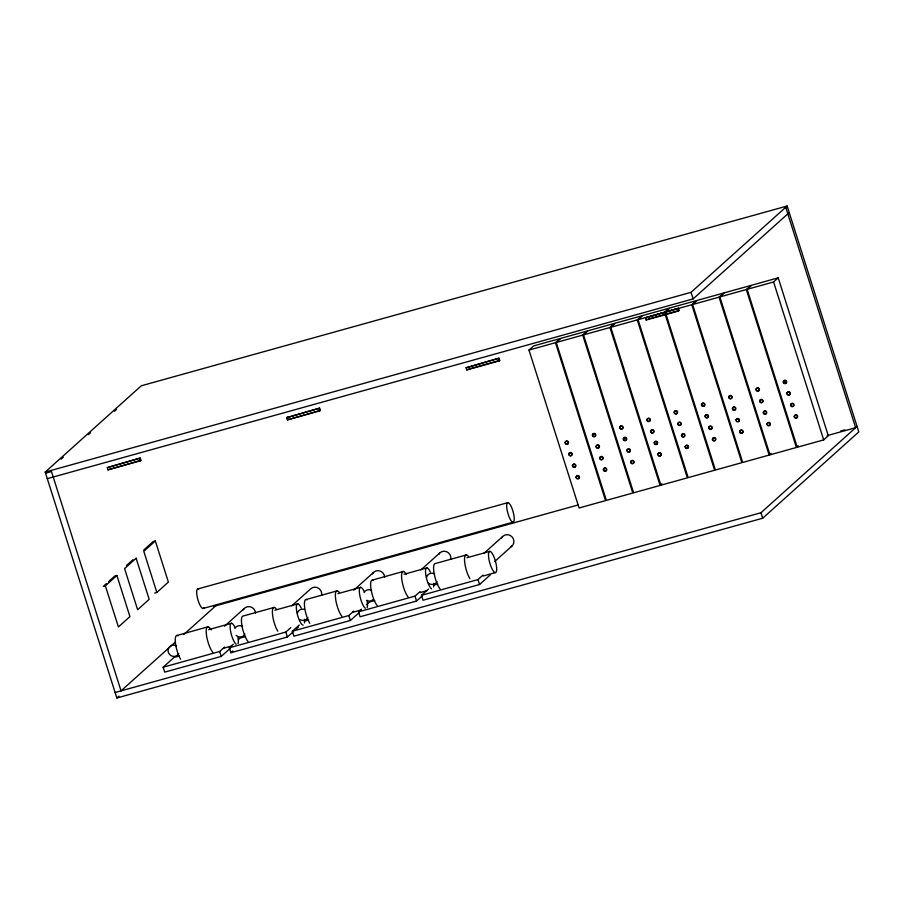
<?xml version="1.0" encoding="UTF-8"?>
<svg xmlns="http://www.w3.org/2000/svg" width="904" height="904" viewBox="0 0 904 904"><rect width="100%" height="100%" fill="white"/><g stroke="black" fill="none" stroke-linecap="round" stroke-linejoin="round"><path stroke-width="1.36" d="M45.2 472.08L141.306 385.782L787.135 206.01L858.8 431.92L762.693 518.218L116.865 697.99L45.2 472.08L691.04 292.32L787.135 206.01M61.212 459.108L63.303 457.232M88.377 434.722L90.468 432.846M114.492 411.263L116.582 409.388M107.305 467.628L140.233 458.068L140.922 460.26L140.29 460.837L107.994 469.831L107.305 467.628L140.233 458.068M107.994 469.831L140.922 460.26M286.704 417.693L319.632 408.133L320.321 410.326L319.688 410.902L287.393 419.885L286.704 417.693L319.632 408.133M287.393 419.885L320.321 410.326M104.254 585.498L106.356 583.611M108.457 581.724L114.74 576.085L116.898 575.486L129.939 616.607L118.413 626.958L105.361 585.837L116.898 575.486M126.628 565.407L132.911 559.757M143.747 550.027L153.183 541.564L155.341 540.965L168.381 582.086L156.844 592.436L154.697 593.035M155.341 540.965L143.804 551.316L156.844 592.436M466.102 367.758L499.031 358.199L499.731 360.391L499.087 360.967L466.792 369.951L466.102 367.758L499.031 358.199M466.792 369.951L467.436 369.374M175.365 642.077L121.046 690.859L51.471 471.538L45.55 473.176M183.715 634.574L216.101 605.488M116.865 697.99L118.955 696.114M230.136 648.417L221.22 656.417L164.709 672.147L163.149 667.22L174.043 657.434L179.421 655.931M528.987 350.063L533.597 345.916L560.062 338.559L555.452 342.695L528.987 350.063L579.08 507.98L605.544 500.613L555.452 342.695M224.565 626.167L244.227 608.505M556.254 342.469L560.875 338.333L587.329 330.966L582.718 335.113L556.254 342.469L606.347 500.387L632.811 493.019L582.718 335.113M163.149 667.22L219.661 651.49L224.61 647.038M293.348 631.67L287.404 637.004L230.893 652.733L229.333 647.795L233.288 644.247M238.238 639.795L240.227 638.021L245.605 636.518M583.521 334.887L588.142 330.74L614.596 323.372L609.985 327.519L583.521 334.887L633.614 492.793L660.078 485.437L661.931 483.776M230.893 652.733L232.882 650.959M291.789 605.827L310.411 589.092A6.667 6.373 48.1 0 1 321.598 595.352M610.799 327.293L615.409 323.146L641.874 315.79L637.252 319.926L610.799 327.293L660.892 485.211L687.345 477.843L637.252 319.926M229.333 647.795L285.845 632.065L290.794 627.625M638.066 319.7L642.676 315.564L669.141 308.196L664.53 312.332L638.066 319.7L688.159 477.617L714.623 470.249L664.948 313.677M359.306 612.46L350.39 620.472L293.879 636.201L292.32 631.263L299.247 625.037M296.32 629.003L298.297 627.229M645.501 317.824L678.429 308.264L679.13 310.456L678.486 311.032L646.19 320.016L645.501 317.824L678.429 308.264M646.19 320.016L646.835 319.44M353.735 590.21L373.397 572.56M787.486 207.106L786.073 208.372L855.647 427.694L827.103 435.649M47.29 478.668L693.119 298.896L789.226 212.587M691.797 304.75L696.408 300.603L669.943 307.97L665.333 312.117L691.797 304.75L741.89 462.656L715.426 470.023L666.18 314.784M692.6 304.524L697.21 300.377L723.675 293.009L719.064 297.156L692.6 304.524L742.692 462.441L769.157 455.074L770.999 453.412M292.32 631.263L348.82 615.534L353.78 611.081M422.518 595.713L416.574 601.047L360.063 616.777L358.504 611.85L361.476 609.183M366.425 604.731L369.386 602.064L374.776 600.572M719.866 296.93L724.477 292.794L750.941 285.427L746.331 289.562L719.866 296.93L769.959 454.848L796.424 447.48L798.266 445.819M420.948 569.87L439.581 553.146M747.133 289.337L751.755 285.201L778.208 277.833L828.301 435.751L823.691 439.886L797.226 447.254L747.133 289.337L773.598 281.98L778.208 277.833M358.504 611.85L415.015 596.12L419.964 591.668M490.454 574.729L479.561 584.515L423.049 600.245L421.479 595.307L428.417 589.08M483.934 553.327L502.567 536.603M494.624 561.599L512.218 545.801M421.479 595.307L477.99 579.577L482.939 575.136M115.124 692.509L760.965 512.737L857.06 426.428M468.78 369.001L499.731 360.391M648.179 319.067L679.13 310.456M103.214 586.436L105.361 585.837M197.987 588.911L507.991 502.613M202.925 608.516L512.93 522.218A10.147 2.723 74.4 0 0 511.698 507.664A10.147 2.723 74.4 0 0 506.748 507.37A10.147 2.723 74.4 0 0 512.93 522.218M840.743 430.971L844.822 429.841M213.898 606.335L578.277 504.907M274.183 607.409L243.232 616.019A13.922 3.74 74.4 0 0 242.035 626.246A13.922 3.74 74.4 0 0 247.967 641.478M372.403 580.074L403.353 571.452M177.048 635.444L207.999 626.822M306.219 599.488L337.169 590.877M466.328 554.92L435.389 563.531A13.922 3.74 74.4 0 0 434.191 573.757A13.922 3.74 74.4 0 0 440.112 588.99M274.884 610.211L297.766 603.849M404.054 574.255L426.925 567.893M208.7 629.625L231.571 623.263M337.87 593.668L360.741 587.306M467.04 557.723L489.911 551.35M304.546 621.104L308.592 619.986M433.717 585.148L437.751 584.029M420.179 592.549L426.903 590.674M223.48 648.292L231.56 646.044M352.65 612.336L360.719 610.087M483.165 576.006L495.268 572.639A11.017 2.961 74.4 0 0 493.946 556.841A11.017 2.961 74.4 0 0 488.555 556.514A11.017 2.961 74.4 0 0 495.268 572.639M773.598 281.98L823.691 439.886M746.331 289.562L796.424 447.48M719.064 297.156L769.157 455.074M691.04 292.32L693.119 298.896M760.965 512.737L762.693 518.218M677.785 308.84L678.486 311.032M609.985 327.519L660.078 485.437M498.386 358.775L499.087 360.967M477.99 579.577L479.561 584.515M415.015 596.12L416.574 601.047M318.988 408.71L319.688 410.902M287.336 417.117L288.037 419.32M348.82 615.534L350.39 620.472M285.845 632.065L287.404 637.004M219.661 651.49L221.22 656.417M139.589 458.644L140.29 460.837M203.92 607.612A10.147 2.723 74.4 0 1 197.886 599.634A10.147 2.723 74.4 0 1 198.688 589.193M437.084 581.667A5.797 5.537 48.1 0 1 428.247 582.888M426.518 577.407A5.797 5.537 48.1 0 1 434.621 573.916M501.596 537.959A6.667 6.373 48.1 0 1 511.754 536.558A6.667 6.373 48.1 0 1 510.918 546.852M469.91 578.729A13.922 3.74 74.4 0 1 464.588 561.011A13.922 3.74 74.4 0 1 468.374 556.356M373.262 599.386A5.797 5.537 48.1 0 1 366.482 600.324M364.029 592.572A5.797 5.537 48.1 0 1 371.634 590.448M438.621 554.502A6.667 6.373 48.1 0 1 450.768 559.406M431.524 588.866A11.017 2.961 74.4 0 1 425.547 572.718A11.017 2.961 74.4 0 1 430.372 572.04M433.57 583.317A11.017 2.961 74.4 0 1 433.637 586.967M377.137 605.522A13.922 3.74 74.4 0 1 370.968 588.854A13.922 3.74 74.4 0 1 373.363 580.458M408.077 596.911A13.922 3.74 74.4 0 1 401.613 577.554A13.922 3.74 74.4 0 1 406.54 574.537M307.914 617.624A5.797 5.537 48.1 0 1 300.297 619.737M297.348 613.364A5.797 5.537 48.1 0 1 304.06 609.307M372.437 573.916A6.667 6.373 48.1 0 1 384.72 577.125M365.34 608.279A11.017 2.961 74.4 0 1 359.363 592.131A11.017 2.961 74.4 0 1 364.188 591.465M367.047 600.505A11.017 2.961 74.4 0 1 367.182 607.624M309.801 623.297A13.922 3.74 74.4 0 1 304.591 606.889A13.922 3.74 74.4 0 1 307.179 599.872M341.893 616.325A13.922 3.74 74.4 0 1 335.542 598.267A13.922 3.74 74.4 0 1 339.203 592.301M244.927 634.156A5.797 5.537 48.1 0 1 236.102 635.376M234.859 628.529A5.797 5.537 48.1 0 1 242.475 626.404M303.122 625.127A11.017 2.961 74.4 0 1 296.478 609.703A11.017 2.961 74.4 0 1 301.202 607.996M304.411 619.274A11.017 2.961 74.4 0 1 304.478 622.924M277.765 631.218A13.922 3.74 74.4 0 1 272.443 613.5A13.922 3.74 74.4 0 1 276.217 608.844M178.743 653.569A5.797 5.537 48.1 0 1 171.138 655.694A5.797 5.537 48.1 0 1 168.675 647.942A5.797 5.537 48.1 0 1 176.28 645.818M243.266 609.872A6.667 6.373 48.1 0 1 255.549 613.081M236.181 644.236A11.017 2.961 74.4 0 1 230.192 628.088A11.017 2.961 74.4 0 1 235.017 627.41M237.888 636.45A11.017 2.961 74.4 0 1 238.023 643.569M180.63 659.253A13.922 3.74 74.4 0 1 175.432 642.834A13.922 3.74 74.4 0 1 178.009 635.828M212.734 652.281A13.922 3.74 74.4 0 1 206.259 632.913A13.922 3.74 74.4 0 1 211.186 629.907M791.395 405.964A1.593 1.525 48.1 0 1 791.712 403.433A1.593 1.525 48.1 0 1 793.972 404.709A1.593 1.525 48.1 0 1 792.107 406.359M756.817 390.517A1.593 1.525 48.1 0 1 756.377 389.827M756.343 389.014A1.593 1.525 48.1 0 1 758.908 388.302A1.593 1.525 48.1 0 1 758.343 390.923M767.779 425.061A1.593 1.525 48.1 0 1 768.095 422.541A1.593 1.525 48.1 0 1 770.355 423.806A1.593 1.525 48.1 0 1 768.49 425.468M729.076 396.607A1.593 1.525 48.1 0 1 731.415 395.715A1.593 1.525 48.1 0 1 731.551 398.28A1.593 1.525 48.1 0 1 729.11 397.41M732.726 408.122A1.593 1.525 48.1 0 1 735.076 407.229A1.593 1.525 48.1 0 1 735.201 409.794A1.593 1.525 48.1 0 1 732.771 408.924M736.376 419.637A1.593 1.525 48.1 0 1 738.941 418.925A1.593 1.525 48.1 0 1 738.376 421.535M701.843 405.003A1.593 1.525 48.1 0 1 703.38 403.037A1.593 1.525 48.1 0 1 704.77 405.241A1.593 1.525 48.1 0 1 702.284 405.704M705.493 416.518A1.593 1.525 48.1 0 1 707.03 414.552A1.593 1.525 48.1 0 1 708.42 416.755A1.593 1.525 48.1 0 1 705.934 417.219M713.957 440.643A1.593 1.525 48.1 0 1 712.962 438.248A1.593 1.525 48.1 0 1 715.505 438.237A1.593 1.525 48.1 0 1 714.759 440.643M675.017 413.297A1.593 1.525 48.1 0 1 675.322 410.766A1.593 1.525 48.1 0 1 677.593 412.043A1.593 1.525 48.1 0 1 675.729 413.693M681.876 435.626A1.593 1.525 48.1 0 1 683.413 433.649A1.593 1.525 48.1 0 1 684.803 435.864A1.593 1.525 48.1 0 1 682.317 436.327M685.537 447.141A1.593 1.525 48.1 0 1 687.074 445.163A1.593 1.525 48.1 0 1 688.452 447.378A1.593 1.525 48.1 0 1 685.966 447.842M655.05 443.909A1.593 1.525 48.1 0 1 655.366 441.389A1.593 1.525 48.1 0 1 657.637 442.655A1.593 1.525 48.1 0 1 655.762 444.316M620.472 428.473A1.593 1.525 48.1 0 1 620.788 425.953A1.593 1.525 48.1 0 1 623.059 427.219A1.593 1.525 48.1 0 1 621.195 428.869M631.433 463.017A1.593 1.525 48.1 0 1 631.749 460.498A1.593 1.525 48.1 0 1 634.02 461.763A1.593 1.525 48.1 0 1 632.156 463.413M596.38 446.067A1.593 1.525 48.1 0 1 598.233 444.96A1.593 1.525 48.1 0 1 599.42 446.87A1.593 1.525 48.1 0 1 597.578 447.977M596.855 447.582A1.593 1.525 48.1 0 1 596.425 446.881M565.463 442.146A1.593 1.525 48.1 0 1 567.565 441.118A1.593 1.525 48.1 0 1 568.3 443.435A1.593 1.525 48.1 0 1 565.938 443.649M572.763 465.176A1.593 1.525 48.1 0 1 574.616 464.057A1.593 1.525 48.1 0 1 575.803 465.967A1.593 1.525 48.1 0 1 573.961 467.085M573.249 466.679A1.593 1.525 48.1 0 1 572.808 465.989M576.899 478.193A1.593 1.525 48.1 0 1 576.458 477.493M576.413 476.69A1.593 1.525 48.1 0 1 578.978 475.979A1.593 1.525 48.1 0 1 578.413 478.589M136.12 558.22L124.582 568.582L137.634 609.703L149.16 599.341L136.12 558.22M783.61 381.42A1.593 1.525 48.1 0 0 785.61 383.33A1.593 1.525 48.1 0 0 786.175 380.708A1.593 1.525 48.1 0 0 783.61 381.42M783.293 381.714A1.593 1.525 48.1 0 0 785.293 383.612A1.593 1.525 48.1 0 0 785.847 381.002A1.593 1.525 48.1 0 0 783.293 381.714M787.26 392.935A1.593 1.525 48.1 0 0 789.26 394.845A1.593 1.525 48.1 0 0 789.825 392.223A1.593 1.525 48.1 0 0 787.26 392.935M786.943 393.229A1.593 1.525 48.1 0 0 788.943 395.127A1.593 1.525 48.1 0 0 789.508 392.517A1.593 1.525 48.1 0 0 786.943 393.229M790.593 404.743A1.593 1.525 48.1 0 0 792.593 406.642A1.593 1.525 48.1 0 0 793.158 404.031A1.593 1.525 48.1 0 0 790.593 404.743M794.571 415.964A1.593 1.525 48.1 0 0 796.571 417.874A1.593 1.525 48.1 0 0 797.136 415.252A1.593 1.525 48.1 0 0 794.571 415.964M794.243 416.258A1.593 1.525 48.1 0 0 796.243 418.156A1.593 1.525 48.1 0 0 796.808 415.546A1.593 1.525 48.1 0 0 794.243 416.258M756.015 389.296A1.593 1.525 48.1 0 0 758.015 391.206A1.593 1.525 48.1 0 0 758.58 388.584A1.593 1.525 48.1 0 0 756.015 389.296M759.993 400.528A1.593 1.525 48.1 0 0 761.993 402.438A1.593 1.525 48.1 0 0 762.558 399.817A1.593 1.525 48.1 0 0 759.993 400.528M759.676 400.811A1.593 1.525 48.1 0 0 761.676 402.721A1.593 1.525 48.1 0 0 762.241 400.099A1.593 1.525 48.1 0 0 759.676 400.811M763.643 412.043A1.593 1.525 48.1 0 0 765.643 413.953A1.593 1.525 48.1 0 0 766.208 411.331A1.593 1.525 48.1 0 0 763.643 412.043M763.326 412.326A1.593 1.525 48.1 0 0 765.326 414.235A1.593 1.525 48.1 0 0 765.891 411.614A1.593 1.525 48.1 0 0 763.326 412.326M766.976 423.84A1.593 1.525 48.1 0 0 768.976 425.75A1.593 1.525 48.1 0 0 769.541 423.128A1.593 1.525 48.1 0 0 766.976 423.84M728.748 396.89A1.593 1.525 48.1 0 0 730.748 398.8A1.593 1.525 48.1 0 0 731.313 396.178A1.593 1.525 48.1 0 0 728.748 396.89M732.409 408.405A1.593 1.525 48.1 0 0 734.398 410.314A1.593 1.525 48.1 0 0 734.963 407.693A1.593 1.525 48.1 0 0 732.409 408.405M736.059 419.919A1.593 1.525 48.1 0 0 738.059 421.829A1.593 1.525 48.1 0 0 738.624 419.207A1.593 1.525 48.1 0 0 736.059 419.919M740.026 431.151A1.593 1.525 48.1 0 0 742.026 433.05A1.593 1.525 48.1 0 0 742.591 430.44A1.593 1.525 48.1 0 0 740.026 431.151M739.709 431.434A1.593 1.525 48.1 0 0 741.709 433.344A1.593 1.525 48.1 0 0 742.274 430.722A1.593 1.525 48.1 0 0 739.709 431.434M701.481 404.483A1.593 1.525 48.1 0 0 703.481 406.382A1.593 1.525 48.1 0 0 704.046 403.772A1.593 1.525 48.1 0 0 701.481 404.483M705.131 415.998A1.593 1.525 48.1 0 0 707.131 417.897A1.593 1.525 48.1 0 0 707.696 415.286A1.593 1.525 48.1 0 0 705.131 415.998M709.109 427.219A1.593 1.525 48.1 0 0 711.109 429.129A1.593 1.525 48.1 0 0 711.674 426.507A1.593 1.525 48.1 0 0 709.109 427.219M708.792 427.513A1.593 1.525 48.1 0 0 710.793 429.411A1.593 1.525 48.1 0 0 711.346 426.801A1.593 1.525 48.1 0 0 708.792 427.513M712.442 439.028A1.593 1.525 48.1 0 0 714.442 440.926A1.593 1.525 48.1 0 0 715.007 438.316A1.593 1.525 48.1 0 0 712.442 439.028M674.214 412.077A1.593 1.525 48.1 0 0 676.215 413.976A1.593 1.525 48.1 0 0 676.78 411.354A1.593 1.525 48.1 0 0 674.214 412.077M678.192 423.298A1.593 1.525 48.1 0 0 680.181 425.208A1.593 1.525 48.1 0 0 680.746 422.586A1.593 1.525 48.1 0 0 678.192 423.298M677.864 423.592A1.593 1.525 48.1 0 0 679.864 425.49A1.593 1.525 48.1 0 0 680.429 422.869A1.593 1.525 48.1 0 0 677.864 423.592M681.514 435.106A1.593 1.525 48.1 0 0 683.514 437.005A1.593 1.525 48.1 0 0 684.079 434.383A1.593 1.525 48.1 0 0 681.514 435.106M685.175 446.621A1.593 1.525 48.1 0 0 687.176 448.52A1.593 1.525 48.1 0 0 687.741 445.898A1.593 1.525 48.1 0 0 685.175 446.621M647.264 419.377A1.593 1.525 48.1 0 0 649.264 421.275A1.593 1.525 48.1 0 0 649.829 418.665A1.593 1.525 48.1 0 0 647.264 419.377M646.948 419.659A1.593 1.525 48.1 0 0 648.948 421.569A1.593 1.525 48.1 0 0 649.513 418.947A1.593 1.525 48.1 0 0 646.948 419.659M650.914 430.892A1.593 1.525 48.1 0 0 652.914 432.79A1.593 1.525 48.1 0 0 653.479 430.18A1.593 1.525 48.1 0 0 650.914 430.892M650.597 431.174A1.593 1.525 48.1 0 0 652.598 433.084A1.593 1.525 48.1 0 0 653.163 430.462A1.593 1.525 48.1 0 0 650.597 431.174M654.247 442.689A1.593 1.525 48.1 0 0 656.247 444.598A1.593 1.525 48.1 0 0 656.812 441.977A1.593 1.525 48.1 0 0 654.247 442.689M658.225 453.921A1.593 1.525 48.1 0 0 660.225 455.819A1.593 1.525 48.1 0 0 660.79 453.209A1.593 1.525 48.1 0 0 658.225 453.921M657.909 454.203A1.593 1.525 48.1 0 0 659.897 456.113A1.593 1.525 48.1 0 0 660.462 453.492A1.593 1.525 48.1 0 0 657.909 454.203M619.681 427.253A1.593 1.525 48.1 0 0 621.681 429.163A1.593 1.525 48.1 0 0 622.246 426.541A1.593 1.525 48.1 0 0 619.681 427.253M623.647 438.485A1.593 1.525 48.1 0 0 625.647 440.384A1.593 1.525 48.1 0 0 626.212 437.762A1.593 1.525 48.1 0 0 623.647 438.485M623.331 438.768A1.593 1.525 48.1 0 0 625.331 440.677A1.593 1.525 48.1 0 0 625.896 438.056A1.593 1.525 48.1 0 0 623.331 438.768M627.297 449.989A1.593 1.525 48.1 0 0 629.297 451.898A1.593 1.525 48.1 0 0 629.862 449.277A1.593 1.525 48.1 0 0 627.297 449.989M626.981 450.282A1.593 1.525 48.1 0 0 628.981 452.192A1.593 1.525 48.1 0 0 629.546 449.57A1.593 1.525 48.1 0 0 626.981 450.282M630.63 461.797A1.593 1.525 48.1 0 0 632.63 463.707A1.593 1.525 48.1 0 0 633.195 461.085A1.593 1.525 48.1 0 0 630.63 461.797M592.73 434.553A1.593 1.525 48.1 0 0 594.73 436.462A1.593 1.525 48.1 0 0 595.295 433.841A1.593 1.525 48.1 0 0 592.73 434.553M592.414 434.847A1.593 1.525 48.1 0 0 594.403 436.745A1.593 1.525 48.1 0 0 594.968 434.135A1.593 1.525 48.1 0 0 592.414 434.847M596.064 446.361A1.593 1.525 48.1 0 0 598.064 448.26A1.593 1.525 48.1 0 0 598.629 445.649A1.593 1.525 48.1 0 0 596.064 446.361M600.03 457.582A1.593 1.525 48.1 0 0 602.03 459.492A1.593 1.525 48.1 0 0 602.595 456.87A1.593 1.525 48.1 0 0 600.03 457.582M599.714 457.876A1.593 1.525 48.1 0 0 601.714 459.774A1.593 1.525 48.1 0 0 602.279 457.164A1.593 1.525 48.1 0 0 599.714 457.876M603.691 469.097A1.593 1.525 48.1 0 0 605.691 471.007A1.593 1.525 48.1 0 0 606.245 468.385A1.593 1.525 48.1 0 0 603.691 469.097M603.364 469.391A1.593 1.525 48.1 0 0 605.364 471.289A1.593 1.525 48.1 0 0 605.929 468.667A1.593 1.525 48.1 0 0 603.364 469.391M565.136 442.429A1.593 1.525 48.1 0 0 567.136 444.339A1.593 1.525 48.1 0 0 567.701 441.717A1.593 1.525 48.1 0 0 565.136 442.429M569.113 453.661A1.593 1.525 48.1 0 0 571.113 455.559A1.593 1.525 48.1 0 0 571.678 452.949A1.593 1.525 48.1 0 0 569.113 453.661M568.797 453.944A1.593 1.525 48.1 0 0 570.797 455.853A1.593 1.525 48.1 0 0 571.351 453.232A1.593 1.525 48.1 0 0 568.797 453.944M572.447 465.458A1.593 1.525 48.1 0 0 574.447 467.368A1.593 1.525 48.1 0 0 575.012 464.746A1.593 1.525 48.1 0 0 572.447 465.458M576.097 476.973A1.593 1.525 48.1 0 0 578.097 478.883A1.593 1.525 48.1 0 0 578.662 476.261A1.593 1.525 48.1 0 0 576.097 476.973"/></g></svg>
